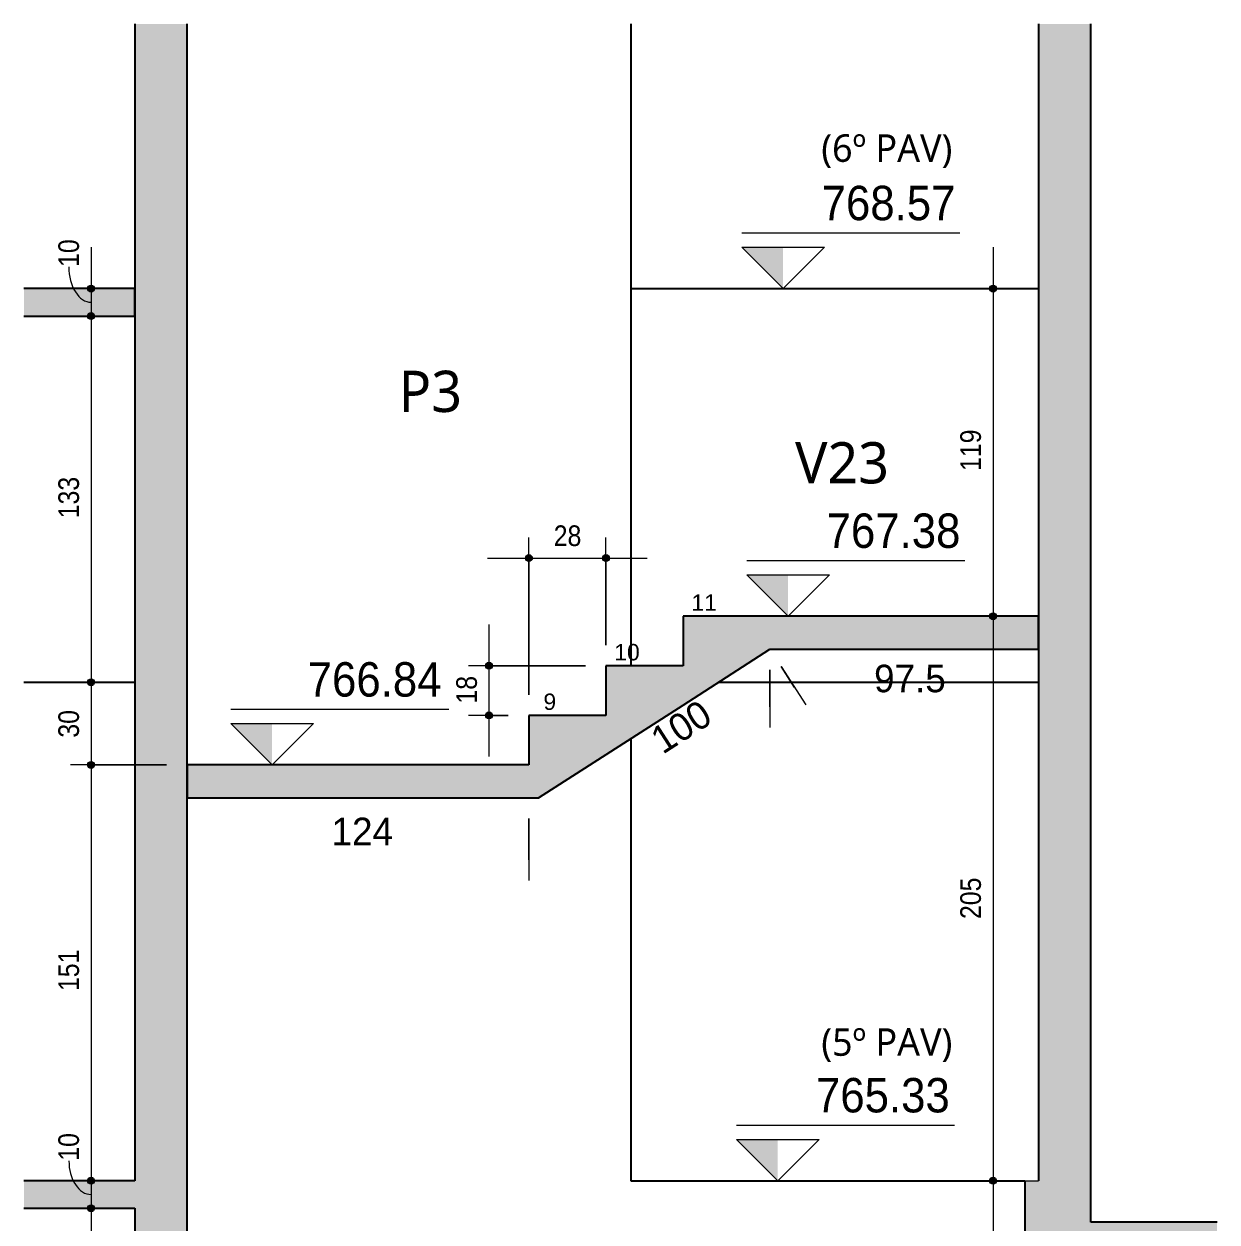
# Model space of a CAD drawing. Header units: centimetres. Extents: x -2136 to 34701, y -1430 to 84208.
# Drawn here: x 29705 to 30138.1, y 76518 to 76953.1 of the extents above; entities that cross this region are included whole.
import ezdxf

# ---------------------------------------------------------------- set-up
doc = ezdxf.new("R2010")
doc.units = ezdxf.units.CM
for name, color, linetype, lineweight in [('A-ANNO-DIMS', 7, 'Continuous', 9), ('A-ANNO-DIMS-50', 7, 'Continuous', 9), ('A-DETL', 7, 'Continuous', 18), ('A-FLOR', 7, 'Continuous', 18), ('G-ANNO-DIMS', 7, 'Continuous', 9), ('G-ANNO-TEXT', 7, 'Continuous', 9), ('S-BEAM', 7, 'Continuous', 18), ('S-BEAM-IDEN', 7, 'Continuous', 9), ('S-COLS', 7, 'Continuous', 18), ('S-COLS-IDEN', 7, 'Continuous', 9), ('S-STRS', 7, 'Continuous', 18), ('S-STRS-ANNO', 7, 'Continuous', 18)]:
    doc.layers.add(name, color=color, linetype=linetype, lineweight=lineweight)
doc.styles.add('Arial', font='arial.ttf', dxfattribs={"height": 5.953125})
doc.styles.add('Fira Sans', font='FiraSans-Regular.ttf', dxfattribs={"width": 0.95, "height": 12.5})
doc.styles.add('Fira Sans_1', font='FiraSans-Regular.ttf', dxfattribs={"height": 10})
doc.styles.add('Fira Sans_2', font='FiraSans-Regular.ttf', dxfattribs={"width": 0.9, "height": 7.5})
doc.styles.add('Gadugi', font='gadugi.ttf', dxfattribs={"height": 15})
doc.styles.add('Gadugi_1', font='gadugi.ttf', dxfattribs={"height": 10})
doc.dimstyles.new('PED_R80_1_5mm_ACIMA_As_ESQ__R00_1', dxfattribs={"dimscale": 30.48, "dimtxt": 10.229846, "dimasz": 0.328084, "dimexe": 0.246063, "dimexo": 0.246063, "dimgap": 0.049213, "dimtad": 1, "dimdec": 1, "dimrnd": 0.5, "dimdsep": 46, "dimtxsty": 'Fira Sans_2', "dimblk1": 'DOTSMALL', "dimblk2": 'DOTSMALL', "dimsah": 1, "dimcen": 0.09, "dimdle": 0.492126, "dimazin": 0, "dimtfac": 1, "dimtdec": 4, "dimtix": 1, "dimtmove": 1, "dimatfit": 3, "dimfxl": 1, "dimtvp": 1, "dimtolj": 1, "dimtzin": 0, "dimarcsym": 2})
doc.dimstyles.new('PED_R80_1_5mm_ACIMA_As_ESQ__R00_4', dxfattribs={"dimscale": 30.48, "dimtxt": 10.229846, "dimasz": 0.328084, "dimexe": 0.246063, "dimexo": 0.246063, "dimgap": 0.049213, "dimtad": 1, "dimdec": 1, "dimrnd": 0.5, "dimdsep": 46, "dimtxsty": 'Fira Sans_2', "dimblk1": 'DOTSMALL', "dimblk2": 'DOTSMALL', "dimsah": 1, "dimcen": 0.09, "dimdle": 0.492126, "dimazin": 0, "dimtfac": 1, "dimtdec": 4, "dimtix": 1, "dimtmove": 0, "dimatfit": 3, "dimfxl": 1, "dimtvp": 1, "dimtolj": 1, "dimtzin": 0, "dimarcsym": 2})
doc.dimstyles.new('PED_R80_2_0mm_ACIMA_As_ESQ__SEM_LINHA_R00_1', dxfattribs={"dimscale": 30.48, "dimtxt": 13.639794, "dimasz": 0.04101, "dimexe": 0.246063, "dimexo": 0.246063, "dimgap": 0.049213, "dimtad": 0, "dimjust": 2, "dimdec": 1, "dimrnd": 0.5, "dimdsep": 46, "dimtxsty": 'Fira Sans_1', "dimblk1": 'NONE', "dimblk2": 'DOTSMALL', "dimsah": 1, "dimcen": 0.09, "dimdle": 0.492126, "dimse1": 1, "dimsd1": 1, "dimsd2": 1, "dimazin": 0, "dimtfac": 1, "dimtdec": 4, "dimtix": 1, "dimtmove": 2, "dimatfit": 3, "dimfxl": 1, "dimtvp": 1, "dimtolj": 1, "dimtzin": 0, "dimarcsym": 2})

# ---------------------------------------------------------------- blocks, each defined once
blk = doc.blocks.new('Elevações de ponto - SIMBOLO DE NÍVEL-CORTE-2219088-CT 009 K - CORTE E2-E2')
at = {"layer": 'G-ANNO-DIMS'}
blk.add_hatch(color=256, dxfattribs=at).paths.add_polyline_path([(375.2, 73817.56), (375.2, 73802.56), (360.2, 73817.56)], flags=0)
for p, q in [((439.39, 73822.65), (360.2, 73822.65)), ((375.2, 73802.56), (360.2, 73817.56)), ((360.2, 73817.56), (390.2, 73817.56)), ((390.2, 73817.56), (375.2, 73802.56))]:
    blk.add_line(p, q, dxfattribs=at)
blk = doc.blocks.new('DIMBLOCK877-CT 009 K - CORTE E2-E2')
at = {"layer": 'A-ANNO-DIMS-50', "true_color": 0x000032}
h = blk.add_hatch(color=178, dxfattribs=at)
edge = h.paths.add_edge_path(flags=0)
edge.add_arc((29729.35, 76857), 1.25, 0, 360)
h = blk.add_hatch(color=178, dxfattribs=at)
edge = h.paths.add_edge_path(flags=0)
edge.add_arc((29729.35, 76847), 1.25, 0, 360)
at = {"layer": 'A-ANNO-DIMS-50', "color": 178, "true_color": 0x000032}
for p, q in [((29729.35, 76872), (29729.35, 76847)), ((29723.61, 76857), (29736.85, 76857)), ((29729.35, 76857), (29723.61, 76857)), ((29723.61, 76847), (29736.85, 76847)), ((29729.35, 76847), (29723.61, 76847))]:
    blk.add_line(p, q, dxfattribs=at)
for centre in [(29729.35, 76857), (29729.35, 76847)]:
    blk.add_circle(centre, 1.25, dxfattribs=at)
blk.add_ellipse((29729.35, 76864.84), major_axis=(0, 12.84), ratio=0.627636, start_param=1.570796, end_param=3.141593, dxfattribs=at)
at = {"layer": 'A-ANNO-DIMS-50', "color": 0, "insert": (29717.46, 76864.84), "char_height": 7.5, "width": 11.4889, "attachment_point": 1, "rotation": 90, "line_spacing_factor": 1.049215, "style": 'Fira Sans_2'}
blk.add_mtext('10', dxfattribs=at)
blk = doc.blocks.new('_DotSmall')
at = {"color": 0, "linetype": 'ByBlock', "const_width": 0.5}
blk.add_lwpolyline([(-0.0625, 0, 1), (0.0625, 0, 1)], format="xyb", close=True, dxfattribs=at)
blk = doc.blocks.new('DIMBLOCK878-CT 009 K - CORTE E2-E2')
at = {"layer": 'A-ANNO-DIMS-50', "true_color": 0x000032}
h = blk.add_hatch(color=178, dxfattribs=at)
edge = h.paths.add_edge_path(flags=0)
edge.add_arc((29729.35, 76847), 1.25, 0, 360)
h = blk.add_hatch(color=178, dxfattribs=at)
edge = h.paths.add_edge_path(flags=0)
edge.add_arc((29729.35, 76714), 1.25, 0, 360)
at = {"layer": 'A-ANNO-DIMS-50', "color": 178, "true_color": 0x000032}
for p, q in [((29723.61, 76847), (29736.85, 76847)), ((29729.35, 76847), (29723.61, 76847)), ((29729.35, 76847), (29729.35, 76714)), ((29723.61, 76714), (29736.85, 76714)), ((29729.35, 76714), (29723.61, 76714))]:
    blk.add_line(p, q, dxfattribs=at)
for centre in [(29729.35, 76847), (29729.35, 76714)]:
    blk.add_circle(centre, 1.25, dxfattribs=at)
at = {"layer": 'A-ANNO-DIMS-50', "color": 0, "insert": (29717.46, 76773.55), "char_height": 7.5, "width": 16.6825, "attachment_point": 1, "rotation": 90, "line_spacing_factor": 1.049215, "style": 'Fira Sans_2'}
blk.add_mtext('133', dxfattribs=at)
blk = doc.blocks.new('DIMBLOCK879-CT 009 K - CORTE E2-E2')
at = {"layer": 'A-ANNO-DIMS-50', "true_color": 0x000032}
h = blk.add_hatch(color=178, dxfattribs=at)
edge = h.paths.add_edge_path(flags=0)
edge.add_arc((29729.35, 76714), 1.25, 0, 360)
h = blk.add_hatch(color=178, dxfattribs=at)
edge = h.paths.add_edge_path(flags=0)
edge.add_arc((29729.35, 76684), 1.25, 0, 360)
at = {"layer": 'A-ANNO-DIMS-50', "color": 178, "true_color": 0x000032}
for p, q in [((29723.61, 76714), (29736.85, 76714)), ((29729.35, 76714), (29723.61, 76714)), ((29729.35, 76714), (29729.35, 76684)), ((29756.76, 76684), (29721.85, 76684)), ((29729.35, 76684), (29756.76, 76684))]:
    blk.add_line(p, q, dxfattribs=at)
for centre in [(29729.35, 76714), (29729.35, 76684)]:
    blk.add_circle(centre, 1.25, dxfattribs=at)
at = {"layer": 'A-ANNO-DIMS-50', "color": 0, "insert": (29717.46, 76693.89), "char_height": 7.5, "width": 12.2758, "attachment_point": 1, "rotation": 90, "line_spacing_factor": 1.049215, "style": 'Fira Sans_2'}
blk.add_mtext('30', dxfattribs=at)
blk = doc.blocks.new('DIMBLOCK880-CT 009 K - CORTE E2-E2')
at = {"layer": 'A-ANNO-DIMS-50', "true_color": 0x000032}
h = blk.add_hatch(color=178, dxfattribs=at)
edge = h.paths.add_edge_path(flags=0)
edge.add_arc((29729.35, 76684), 1.25, 0, 360)
h = blk.add_hatch(color=178, dxfattribs=at)
edge = h.paths.add_edge_path(flags=0)
edge.add_arc((29729.35, 76533), 1.25, 0, 360)
at = {"layer": 'A-ANNO-DIMS-50', "color": 178, "true_color": 0x000032}
for p, q in [((29756.76, 76684), (29721.85, 76684)), ((29729.35, 76684), (29729.35, 76533)), ((29729.35, 76684), (29756.76, 76684)), ((29723.61, 76533), (29736.85, 76533)), ((29729.35, 76533), (29723.61, 76533))]:
    blk.add_line(p, q, dxfattribs=at)
for centre in [(29729.35, 76684), (29729.35, 76533)]:
    blk.add_circle(centre, 1.25, dxfattribs=at)
at = {"layer": 'A-ANNO-DIMS-50', "color": 0, "insert": (29717.46, 76601.88), "char_height": 7.5, "width": 15.8956, "attachment_point": 1, "rotation": 90, "line_spacing_factor": 1.049215, "style": 'Fira Sans_2'}
blk.add_mtext('151', dxfattribs=at)
blk = doc.blocks.new('DIMBLOCK881-CT 009 K - CORTE E2-E2')
at = {"layer": 'A-ANNO-DIMS-50', "true_color": 0x000032}
h = blk.add_hatch(color=178, dxfattribs=at)
edge = h.paths.add_edge_path(flags=0)
edge.add_arc((29729.35, 76533), 1.25, 0, 360)
h = blk.add_hatch(color=178, dxfattribs=at)
edge = h.paths.add_edge_path(flags=0)
edge.add_arc((29729.35, 76523), 1.25, 0, 360)
at = {"layer": 'A-ANNO-DIMS-50', "color": 178, "true_color": 0x000032}
for p, q in [((29723.61, 76533), (29736.85, 76533)), ((29729.35, 76533), (29723.61, 76533)), ((29729.35, 76533), (29729.35, 76523)), ((29723.61, 76523), (29736.85, 76523)), ((29729.35, 76523), (29723.61, 76523))]:
    blk.add_line(p, q, dxfattribs=at)
for centre in [(29729.35, 76533), (29729.35, 76523)]:
    blk.add_circle(centre, 1.25, dxfattribs=at)
blk.add_ellipse((29729.35, 76540.26), major_axis=(0, 12.25), ratio=0.657513, start_param=1.570796, end_param=3.141593, dxfattribs=at)
at = {"layer": 'A-ANNO-DIMS-50', "color": 0, "insert": (29717.46, 76540.26), "char_height": 7.5, "width": 11.4889, "attachment_point": 1, "rotation": 90, "line_spacing_factor": 1.049215, "style": 'Fira Sans_2'}
blk.add_mtext('10', dxfattribs=at)
blk = doc.blocks.new('DIMBLOCK882-CT 009 K - CORTE E2-E2')
at = {"layer": 'A-ANNO-DIMS-50', "true_color": 0x000032}
h = blk.add_hatch(color=178, dxfattribs=at)
edge = h.paths.add_edge_path(flags=0)
edge.add_arc((29729.35, 76523), 1.25, 0, 360)
h = blk.add_hatch(color=178, dxfattribs=at)
edge = h.paths.add_edge_path(flags=0)
edge.add_arc((29729.35, 76390), 1.25, 0, 360)
at = {"layer": 'A-ANNO-DIMS-50', "color": 178, "true_color": 0x000032}
for p, q in [((29723.61, 76523), (29736.85, 76523)), ((29729.35, 76523), (29723.61, 76523)), ((29729.35, 76523), (29729.35, 76390)), ((29723.61, 76390), (29736.85, 76390)), ((29729.35, 76390), (29723.61, 76390))]:
    blk.add_line(p, q, dxfattribs=at)
for centre in [(29729.35, 76523), (29729.35, 76390)]:
    blk.add_circle(centre, 1.25, dxfattribs=at)
at = {"layer": 'A-ANNO-DIMS-50', "color": 0, "insert": (29717.46, 76449.55), "char_height": 7.5, "width": 16.6825, "attachment_point": 1, "rotation": 90, "line_spacing_factor": 1.049215, "style": 'Fira Sans_2'}
blk.add_mtext('133', dxfattribs=at)
blk = doc.blocks.new('DIMBLOCK931-CT 009 K - CORTE E2-E2')
at = {"layer": 'A-ANNO-DIMS-50', "true_color": 0x000032}
h = blk.add_hatch(color=178, dxfattribs=at)
edge = h.paths.add_edge_path(flags=0)
edge.add_arc((29888.26, 76759.1), 1.25, 0, 360)
h = blk.add_hatch(color=178, dxfattribs=at)
edge = h.paths.add_edge_path(flags=0)
edge.add_arc((29916.26, 76759.1), 1.25, 0, 360)
at = {"layer": 'A-ANNO-DIMS-50', "color": 178, "true_color": 0x000032}
for p, q in [((29888.26, 76709.5), (29888.26, 76766.6)), ((29916.26, 76727.5), (29916.26, 76766.6)), ((29873.26, 76759.1), (29931.26, 76759.1)), ((29888.26, 76759.1), (29888.26, 76709.5)), ((29916.26, 76759.1), (29916.26, 76727.5))]:
    blk.add_line(p, q, dxfattribs=at)
for centre in [(29888.26, 76759.1), (29916.26, 76759.1)]:
    blk.add_circle(centre, 1.25, dxfattribs=at)
at = {"layer": 'A-ANNO-DIMS-50', "color": 0, "insert": (29897.28, 76770.98), "char_height": 7.5, "width": 11.9611, "attachment_point": 1, "line_spacing_factor": 1.049215, "style": 'Fira Sans_2'}
blk.add_mtext('28', dxfattribs=at)
blk = doc.blocks.new('DIMBLOCK932-CT 009 K - CORTE E2-E2')
at = {"layer": 'A-ANNO-DIMS-50', "true_color": 0x000032}
h = blk.add_hatch(color=178, dxfattribs=at)
edge = h.paths.add_edge_path(flags=0)
edge.add_arc((29873.79, 76720), 1.25, 0, 360)
h = blk.add_hatch(color=178, dxfattribs=at)
edge = h.paths.add_edge_path(flags=0)
edge.add_arc((29873.79, 76702), 1.25, 0, 360)
at = {"layer": 'A-ANNO-DIMS-50', "color": 178, "true_color": 0x000032}
for p, q in [((29873.79, 76735), (29873.79, 76687)), ((29908.76, 76720), (29866.29, 76720)), ((29873.79, 76720), (29908.76, 76720)), ((29880.76, 76702), (29866.29, 76702)), ((29873.79, 76702), (29880.76, 76702))]:
    blk.add_line(p, q, dxfattribs=at)
for centre in [(29873.79, 76720), (29873.79, 76702)]:
    blk.add_circle(centre, 1.25, dxfattribs=at)
at = {"layer": 'A-ANNO-DIMS-50', "color": 0, "insert": (29861.9, 76706.28), "char_height": 7.5, "width": 11.3315, "attachment_point": 1, "rotation": 90, "line_spacing_factor": 1.049215, "style": 'Fira Sans_2'}
blk.add_mtext('18', dxfattribs=at)
blk = doc.blocks.new('DIMBLOCK934-CT 009 K - CORTE E2-E2')
at = {"layer": 'A-ANNO-DIMS-50', "color": 7, "true_color": 0xffffff}
for p, q in [((29975.79, 76718.5), (29975.79, 76697.55)), ((29975.79, 76705.05), (29975.79, 76718.5))]:
    blk.add_line(p, q, dxfattribs=at)
at = {"layer": 'A-ANNO-DIMS-50', "color": 0, "insert": (30013.57, 76720.39), "char_height": 10, "width": 30.0075, "attachment_point": 1, "line_spacing_factor": 1.049215, "style": 'Fira Sans_1'}
blk.add_mtext('97.5', dxfattribs=at)
blk = doc.blocks.new('_None')
blk = doc.blocks.new('DIMBLOCK936-CT 009 K - CORTE E2-E2')
at = {"layer": 'A-ANNO-DIMS-50', "color": 7, "true_color": 0xffffff}
for p, q in [((29888.26, 76664.5), (29888.26, 76642)), ((29888.26, 76649.5), (29888.26, 76664.5))]:
    blk.add_line(p, q, dxfattribs=at)
at = {"layer": 'A-ANNO-DIMS-50', "color": 0, "insert": (29816.64, 76664.85), "char_height": 10, "width": 25.391, "attachment_point": 1, "line_spacing_factor": 1.049215, "style": 'Fira Sans_1'}
blk.add_mtext('124', dxfattribs=at)
blk = doc.blocks.new('DIMBLOCK938-CT 009 K - CORTE E2-E2')
at = {"layer": 'A-ANNO-DIMS-50', "color": 7, "true_color": 0xffffff}
for p, q in [((29979.84, 76719.69), (29988.8, 76705.76)), ((29984.74, 76712.07), (29979.84, 76719.69))]:
    blk.add_line(p, q, dxfattribs=at)
at = {"layer": 'A-ANNO-DIMS-50', "color": 0, "insert": (29931.43, 76696.04), "char_height": 10, "width": 26.8599, "attachment_point": 1, "rotation": 32.7351, "line_spacing_factor": 1.049215, "style": 'Fira Sans_1'}
blk.add_mtext('100', dxfattribs=at)
blk = doc.blocks.new('DIMBLOCK987-CT 009 K - CORTE E2-E2')
at = {"layer": 'A-ANNO-DIMS-50', "true_color": 0x000032}
h = blk.add_hatch(color=178, dxfattribs=at)
edge = h.paths.add_edge_path(flags=0)
edge.add_arc((30056.75, 76857), 1.25, 0, 360)
h = blk.add_hatch(color=178, dxfattribs=at)
edge = h.paths.add_edge_path(flags=0)
edge.add_arc((30056.75, 76738), 1.25, 0, 360)
at = {"layer": 'A-ANNO-DIMS-50', "color": 178, "true_color": 0x000032}
for p, q in [((30056.75, 76872), (30056.75, 76738)), ((30051.02, 76857), (30064.25, 76857)), ((30056.75, 76857), (30051.02, 76857)), ((30051.02, 76738), (30064.25, 76738)), ((30056.75, 76738), (30051.02, 76738))]:
    blk.add_line(p, q, dxfattribs=at)
for centre in [(30056.75, 76857), (30056.75, 76738)]:
    blk.add_circle(centre, 1.25, dxfattribs=at)
at = {"layer": 'A-ANNO-DIMS-50', "color": 0, "insert": (30044.86, 76790.75), "char_height": 7.5, "width": 16.2104, "attachment_point": 1, "rotation": 90, "line_spacing_factor": 1.049215, "style": 'Fira Sans_2'}
blk.add_mtext('119', dxfattribs=at)
blk = doc.blocks.new('DIMBLOCK988-CT 009 K - CORTE E2-E2')
at = {"layer": 'A-ANNO-DIMS-50', "true_color": 0x000032}
h = blk.add_hatch(color=178, dxfattribs=at)
edge = h.paths.add_edge_path(flags=0)
edge.add_arc((30056.75, 76738), 1.25, 0, 360)
h = blk.add_hatch(color=178, dxfattribs=at)
edge = h.paths.add_edge_path(flags=0)
edge.add_arc((30056.75, 76533), 1.25, 0, 360)
at = {"layer": 'A-ANNO-DIMS-50', "color": 178, "true_color": 0x000032}
for p, q in [((30051.02, 76738), (30064.25, 76738)), ((30056.75, 76738), (30051.02, 76738)), ((30056.75, 76738), (30056.75, 76533)), ((30051.02, 76533), (30064.25, 76533)), ((30056.75, 76533), (30051.02, 76533))]:
    blk.add_line(p, q, dxfattribs=at)
for centre in [(30056.75, 76738), (30056.75, 76533)]:
    blk.add_circle(centre, 1.25, dxfattribs=at)
at = {"layer": 'A-ANNO-DIMS-50', "color": 0, "insert": (30044.86, 76628.03), "char_height": 7.5, "width": 17.9416, "attachment_point": 1, "rotation": 90, "line_spacing_factor": 1.049215, "style": 'Fira Sans_2'}
blk.add_mtext('205', dxfattribs=at)
blk = doc.blocks.new('DIMBLOCK989-CT 009 K - CORTE E2-E2')
at = {"layer": 'A-ANNO-DIMS-50', "true_color": 0x000032}
h = blk.add_hatch(color=178, dxfattribs=at)
edge = h.paths.add_edge_path(flags=0)
edge.add_arc((30056.75, 76533), 1.25, 0, 360)
h = blk.add_hatch(color=178, dxfattribs=at)
edge = h.paths.add_edge_path(flags=0)
edge.add_arc((30056.75, 76390), 1.25, 0, 360)
at = {"layer": 'A-ANNO-DIMS-50', "color": 178, "true_color": 0x000032}
for p, q in [((30051.02, 76533), (30064.25, 76533)), ((30056.75, 76533), (30051.02, 76533)), ((30056.75, 76533), (30056.75, 76390)), ((30051.02, 76390), (30064.25, 76390)), ((30056.75, 76390), (30051.02, 76390))]:
    blk.add_line(p, q, dxfattribs=at)
for centre in [(30056.75, 76533), (30056.75, 76390)]:
    blk.add_circle(centre, 1.25, dxfattribs=at)
at = {"layer": 'A-ANNO-DIMS-50', "color": 0, "insert": (30044.86, 76454.42), "char_height": 7.5, "width": 16.9973, "attachment_point": 1, "rotation": 90, "line_spacing_factor": 1.049215, "style": 'Fira Sans_2'}
blk.add_mtext('143', dxfattribs=at)

msp = doc.modelspace()

# ---------------------------------------------------------------- hatches: boundary and pattern name
at = {"layer": 'A-FLOR', "true_color": 0xa6a6a6}
for points in [[(29745.26, 76847), (29745.26, 76857), (29704.99, 76857), (29704.99, 76847)], [(29745.26, 76523), (29745.26, 76533), (29704.99, 76533), (29704.99, 76523)], [(30138.06, 76506), (30138.06, 76518), (30092.26, 76518), (30092.26, 76506)]]:
    msp.add_hatch(color=253, dxfattribs=at).paths.add_polyline_path(points, flags=0)
at = {"layer": 'S-COLS', "true_color": 0xa6a6a6}
for points in [[(29764.26, 76857), (29764.26, 76953.07), (29745.26, 76953.07), (29745.26, 76857)], [(30073.26, 76857), (30092.26, 76857), (30092.26, 76953.07), (30073.26, 76953.07)], [(29764.26, 76533), (29764.26, 76857), (29745.26, 76857), (29745.26, 76533)], [(30073.26, 76533), (30092.26, 76533), (30092.26, 76857), (30073.26, 76857), (30073.26, 76735.31)], [(29764.26, 76119), (29764.26, 76533), (29745.26, 76533), (29745.26, 76119)], [(30092.26, 76119), (30092.26, 76533), (30068.26, 76533), (30068.26, 76119)]]:
    msp.add_hatch(color=253, dxfattribs=at).paths.add_polyline_path(points, flags=0)
at = {"layer": 'S-STRS', "true_color": 0xa6a6a6}
for points in [[(29944.26, 76705.74), (29975.79, 76726), (30073.26, 76726), (30073.26, 76738), (29944.26, 76738), (29944.26, 76714)], [(29891.79, 76672), (29944.26, 76705.74), (29944.26, 76720), (29916.26, 76720), (29916.26, 76702), (29888.26, 76702), (29888.26, 76672)], [(29888.26, 76672), (29888.26, 76684), (29764.26, 76684), (29764.26, 76672)]]:
    msp.add_hatch(color=253, dxfattribs=at).paths.add_polyline_path(points, flags=0)

# ---------------------------------------------------------------- linework, layer by layer
at = {"layer": 'A-DETL'}
msp.add_line((30068.26, 76533), (30073.26, 76533), dxfattribs=at)
at = {"layer": 'A-FLOR', "lineweight": 25}
for p, q in [((29745.26, 76857), (29704.99, 76857)), ((29745.26, 76847), (29745.26, 76857)), ((29704.99, 76847), (29745.26, 76847)), ((29745.26, 76533), (29704.99, 76533)), ((29704.99, 76523), (29745.26, 76523)), ((30138.06, 76518), (30092.26, 76518))]:
    msp.add_line(p, q, dxfattribs=at)
at = {"layer": 'S-BEAM', "lineweight": 25}
for p, q in [((29925.26, 76857), (30073.26, 76857)), ((29925.26, 76857), (29925.26, 76720)), ((29704.99, 76714), (29745.26, 76714)), ((29957.13, 76714), (30073.26, 76714)), ((29925.26, 76533), (30068.26, 76533))]:
    msp.add_line(p, q, dxfattribs=at)
at = {"layer": 'S-COLS', "lineweight": 25}
for p, q in [((29745.26, 76953.07), (29745.26, 76857)), ((29764.26, 76857), (29764.26, 76953.07)), ((29925.26, 76953.07), (29925.26, 76857)), ((30073.26, 76953.07), (30073.26, 76857)), ((30092.26, 76857), (30092.26, 76953.07)), ((29745.26, 76857), (29745.26, 76533)), ((29764.26, 76533), (29764.26, 76857)), ((29925.26, 76857), (29925.26, 76720)), ((30073.26, 76857), (30073.26, 76533)), ((30092.26, 76533), (30092.26, 76857)), ((29925.26, 76693.52), (29925.26, 76533)), ((29764.26, 76119), (29764.26, 76533)), ((30068.26, 76533), (30068.26, 76119)), ((30092.26, 76518), (30092.26, 76533)), ((29745.26, 76523), (29745.26, 76119))]:
    msp.add_line(p, q, dxfattribs=at)
at = {"layer": 'S-STRS', "lineweight": 25}
for p, q in [((30073.26, 76738), (29944.26, 76738)), ((29944.26, 76738), (29944.26, 76720)), ((30073.26, 76726), (30073.26, 76738)), ((29944.26, 76705.74), (29975.79, 76726)), ((29975.79, 76726), (30073.26, 76726)), ((29944.26, 76720), (29916.26, 76720)), ((29916.26, 76720), (29916.26, 76702)), ((29891.79, 76672), (29944.26, 76705.74)), ((29916.26, 76702), (29888.26, 76702)), ((29888.26, 76702), (29888.26, 76684)), ((29888.26, 76684), (29764.26, 76684)), ((29764.26, 76684), (29764.26, 76672)), ((29764.26, 76672), (29888.26, 76672)), ((29888.26, 76672), (29891.79, 76672))]:
    msp.add_line(p, q, dxfattribs=at)

# ---------------------------------------------------------------- block references
at = {"layer": 'G-ANNO-DIMS'}
for p in [(29605.37, 3054.44), (29607.17, 2935.45), (29419.83, 2881.45), (29603.39, 2730.45)]:
    msp.add_blockref('Elevações de ponto - SIMBOLO DE NÍVEL-CORTE-2219088-CT 009 K - CORTE E2-E2', p, dxfattribs=at)

# ---------------------------------------------------------------- texts
at = {"layer": 'G-ANNO-DIMS', "char_height": 12.5, "attachment_point": 1, "line_spacing_factor": 1.049215, "style": 'Fira Sans'}
for s, insert, width in [('768.57', (29994.54, 76894.31), 56.4659), ('767.38', (29996.35, 76775.31), 56.4659), ('766.84', (29807.98, 76721.31), 58.921), ('765.33', (29992.48, 76570.31), 56.6705)]:
    msp.add_mtext(s, dxfattribs=dict(at, insert=insert, width=width))
at = {"layer": 'G-ANNO-TEXT', "char_height": 10, "width": 63.7342, "attachment_point": 1, "style": 'Gadugi_1'}
for s, insert in [('(6º PAV)', (29994.42, 76912.99)), ('(5º PAV)', (29994.42, 76588.37))]:
    msp.add_mtext(s, dxfattribs=dict(at, insert=insert))
at = {"layer": 'S-BEAM-IDEN', "insert": (29984.92, 76801.21), "char_height": 15, "width": 44.0928, "attachment_point": 1, "style": 'Gadugi'}
msp.add_mtext('V23', dxfattribs=at)
at = {"layer": 'S-COLS-IDEN', "insert": (29841.01, 76827.16), "char_height": 15, "width": 28.4599, "attachment_point": 1, "style": 'Gadugi'}
msp.add_mtext('P3', dxfattribs=at)
at = {"layer": 'S-STRS-ANNO', "attachment_point": 1, "line_spacing_factor": 0.941778, "style": 'Arial'}
for s, insert, char_height, width in [('11', (29947.26, 76745.92), 5.953, 10.9888), ('10', (29919.26, 76727.92), 5.953, 10.9888), ('9', (29893.55, 76709.92), 5.95, 5.4944)]:
    msp.add_mtext(s, dxfattribs=dict(at, insert=insert, char_height=char_height, width=width))

# ---------------------------------------------------------------- dimensions: what is measured, and where the dimension line sits
at = {"layer": 'A-ANNO-DIMS', "color": 178, "true_color": 0x000032}
for base, p1, p2, picture, middle in [((29729.35, 76847), (29731.11, 76857), (29731.11, 76847), 'DIMBLOCK877-CT 009 K - CORTE E2-E2', (29722.46, 76870.58)), ((29729.35, 76523), (29731.11, 76533), (29731.11, 76523), 'DIMBLOCK881-CT 009 K - CORTE E2-E2', (29722.46, 76546))]:
    dim = msp.add_linear_dim(base=base, p1=p1, p2=p2, angle=90, dimstyle='PED_R80_1_5mm_ACIMA_As_ESQ__R00_1', override={"dimpost": '<>', "dimfxl": 10}, dxfattribs=at)
    dim.commit()
    dim.dimension.update_dxf_attribs({"geometry": picture, "text_midpoint": middle, "dimtype": 160, "text_rotation": 90})
for base, p1, p2, override, picture, middle in [((30056.75, 76738), (30058.52, 76857), (30058.52, 76738), {"dimpost": '<>', "dimfxl": 118.999222}, 'DIMBLOCK987-CT 009 K - CORTE E2-E2', (30051.38, 76797.5)), ((29729.35, 76714), (29731.11, 76847), (29731.11, 76714), {"dimpost": '<>', "dimfxl": 133}, 'DIMBLOCK878-CT 009 K - CORTE E2-E2', (29724.03, 76780.5)), ((30056.75, 76533), (30058.52, 76738), (30058.52, 76533), {"dimpost": '<>', "dimfxl": 204.998778}, 'DIMBLOCK988-CT 009 K - CORTE E2-E2', (30051.43, 76635.5)), ((29873.79, 76702), (29916.26, 76720), (29888.26, 76702), {"dimpost": '<>', "dimfxl": 33.286574}, 'DIMBLOCK932-CT 009 K - CORTE E2-E2', (29868.47, 76711)), ((29729.35, 76684), (29731.11, 76714), (29764.26, 76684), {"dimpost": '<>', "dimfxl": 44.708586}, 'DIMBLOCK879-CT 009 K - CORTE E2-E2', (29724.03, 76699)), ((29729.35, 76533), (29764.26, 76684), (29731.11, 76533), {"dimpost": '<>', "dimfxl": 154.595135}, 'DIMBLOCK880-CT 009 K - CORTE E2-E2', (29724.03, 76608.5)), ((30056.75, 76390), (30058.52, 76533), (30058.52, 76390), {"dimpost": '<>', "dimfxl": 143}, 'DIMBLOCK989-CT 009 K - CORTE E2-E2', (30051.43, 76461.5)), ((29729.35, 76390), (29731.11, 76523), (29731.11, 76390), {"dimpost": '<>', "dimfxl": 133}, 'DIMBLOCK882-CT 009 K - CORTE E2-E2', (29724.03, 76456.5))]:
    dim = msp.add_linear_dim(base=base, p1=p1, p2=p2, angle=90, dimstyle='PED_R80_1_5mm_ACIMA_As_ESQ__R00_4', override=override, dxfattribs=at)
    dim.commit()
    dim.dimension.update_dxf_attribs({"geometry": picture, "text_midpoint": middle})
dim = msp.add_linear_dim(base=(29916.26, 76759.1), p1=(29888.26, 76702), p2=(29916.26, 76720), dimstyle='PED_R80_1_5mm_ACIMA_As_ESQ__R00_4', override={"dimpost": '<>', "dimfxl": 33.286574}, dxfattribs=at)
dim.commit()
dim.dimension.update_dxf_attribs({"geometry": 'DIMBLOCK931-CT 009 K - CORTE E2-E2', "text_midpoint": (29902.26, 76764.41)})
at = {"layer": 'A-ANNO-DIMS', "color": 7, "true_color": 0xffffff}
dim = msp.add_linear_dim(base=(29984.74, 76712.07), p1=(29891.79, 76672), p2=(29975.79, 76726), angle=32.7351, dimstyle='PED_R80_2_0mm_ACIMA_As_ESQ__SEM_LINHA_R00_1', override={"dimpost": '<>', "dimfxl": 99.859722}, dxfattribs=at)
dim.commit()
dim.dimension.update_dxf_attribs({"geometry": 'DIMBLOCK938-CT 009 K - CORTE E2-E2', "text_midpoint": (29946.33, 76697.7), "dimtype": 160, "text_rotation": 32.7351})
for base, p1, p2, override, picture, middle in [((29975.79, 76705.05), (30073.26, 76703.28), (29975.79, 76726), {"dimpost": '<>', "dimfxl": 100.088966}, 'DIMBLOCK934-CT 009 K - CORTE E2-E2', (30028.58, 76713.73)), ((29888.26, 76649.5), (29764.26, 76651.27), (29888.26, 76672), {"dimpost": '<>', "dimfxl": 125.72113}, 'DIMBLOCK936-CT 009 K - CORTE E2-E2', (29829.34, 76658.18))]:
    dim = msp.add_linear_dim(base=base, p1=p1, p2=p2, dimstyle='PED_R80_2_0mm_ACIMA_As_ESQ__SEM_LINHA_R00_1', override=override, dxfattribs=at)
    dim.commit()
    dim.dimension.update_dxf_attribs({"geometry": picture, "text_midpoint": middle, "dimtype": 160})

doc.saveas('drawing.dxf')
